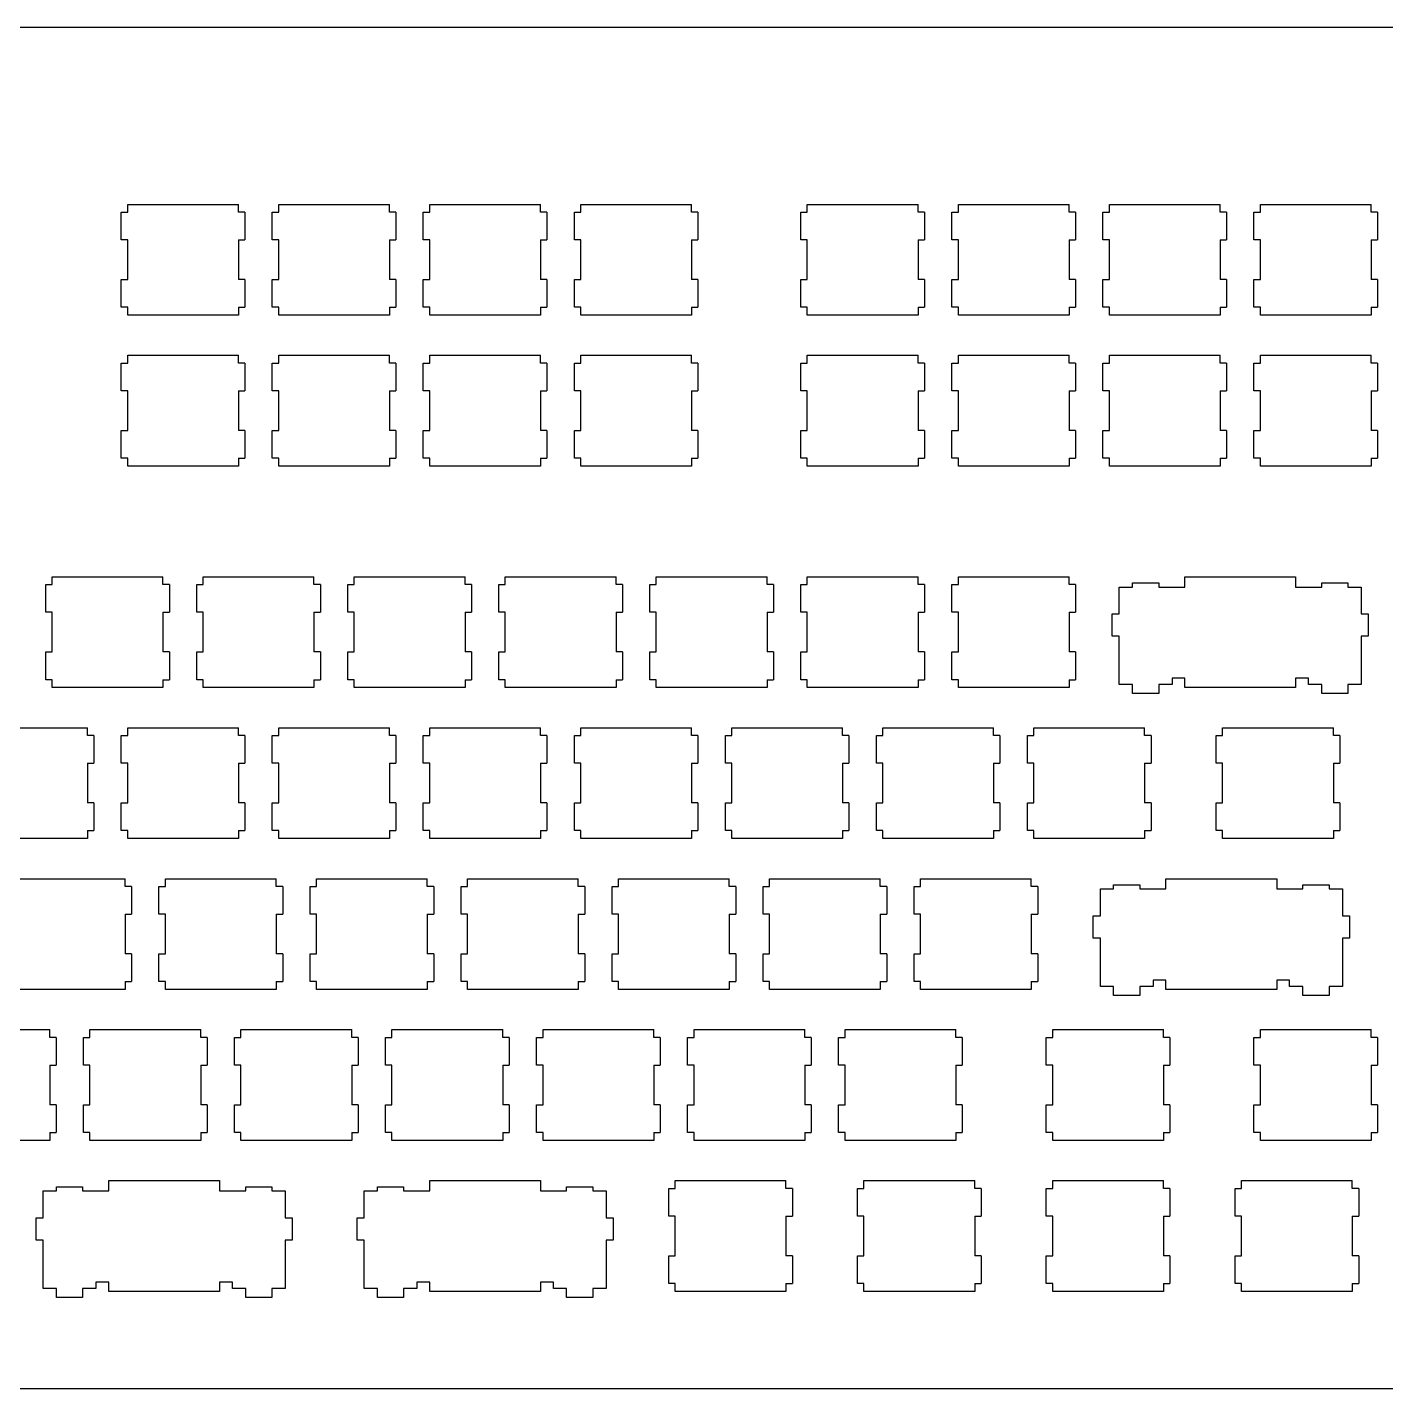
# Model space of a CAD drawing. Header units: millimetres. Extents: x 7 to 436, y -2 to 170.
# Drawn here: x 120.6 to 292, y -2.1 to 169.7 of the extents above; entities that cross this region are included whole.
import ezdxf

# ---------------------------------------------------------------- set-up
doc = ezdxf.new("R2010")
doc.units = ezdxf.units.MM
doc.layers.get('0').update_dxf_attribs({"true_color": 0xffffff})
doc.layers.add('BLACK', color=1, linetype='Continuous', true_color=0xff0000)

msp = doc.modelspace()

# ---------------------------------------------------------------- linework, layer by layer
for p, q in [((8.72, 169.7), (434.18, 169.7)), ((434.18, -2.1), (8.72, -2.1))]:
    msp.add_line(p, q)
at = {"color": 7, "true_color": 0xffffff}
for p, q in [((132.5, 142.87), (132.5, 146.37)), ((132.5, 146.37), (133.31, 146.37)), ((133.31, 146.37), (133.31, 147.35)), ((133.31, 147.35), (147.28, 147.35)), ((147.28, 146.37), (147.28, 147.35)), ((148.09, 146.37), (147.28, 146.37)), ((148.09, 146.37), (148.09, 142.87)), ((151.55, 142.87), (151.55, 146.37)), ((151.55, 146.37), (152.36, 146.37)), ((152.36, 147.35), (166.33, 147.35)), ((152.36, 146.37), (152.36, 147.35)), ((166.33, 146.37), (166.33, 147.35)), ((167.14, 146.37), (166.33, 146.37)), ((167.14, 146.37), (167.14, 142.87)), ((170.6, 142.87), (170.6, 146.37)), ((170.6, 146.37), (171.41, 146.37)), ((171.41, 147.35), (185.38, 147.35)), ((171.41, 146.37), (171.41, 147.35)), ((185.38, 146.37), (185.38, 147.35)), ((186.19, 146.37), (185.38, 146.37)), ((186.19, 146.37), (186.19, 142.87)), ((189.65, 142.87), (189.65, 146.37)), ((189.65, 146.37), (190.46, 146.37)), ((190.46, 147.35), (204.43, 147.35)), ((190.46, 146.37), (190.46, 147.35)), ((204.43, 146.37), (204.43, 147.35)), ((205.24, 146.37), (204.43, 146.37)), ((205.24, 146.37), (205.24, 142.87)), ((218.22, 142.87), (218.22, 146.37)), ((218.22, 146.37), (219.04, 146.37)), ((219.04, 146.37), (219.04, 147.35)), ((219.04, 147.35), (233.01, 147.35)), ((233.01, 146.37), (233.01, 147.35)), ((233.82, 146.37), (233.01, 146.37)), ((233.82, 146.37), (233.82, 142.87)), ((237.27, 142.87), (237.27, 146.37)), ((237.27, 146.37), (238.09, 146.37)), ((238.09, 147.35), (252.06, 147.35)), ((238.09, 146.37), (238.09, 147.35)), ((252.06, 146.37), (252.06, 147.35)), ((252.87, 146.37), (252.06, 146.37)), ((252.87, 146.37), (252.87, 142.87)), ((256.32, 142.87), (256.32, 146.37)), ((256.32, 146.37), (257.14, 146.37)), ((257.14, 147.35), (271.11, 147.35)), ((257.14, 146.37), (257.14, 147.35)), ((271.11, 146.37), (271.11, 147.35)), ((271.92, 146.37), (271.11, 146.37)), ((271.92, 146.37), (271.92, 142.87)), ((275.37, 142.87), (275.37, 146.37)), ((275.37, 146.37), (276.19, 146.37)), ((276.19, 147.35), (290.16, 147.35)), ((276.19, 146.37), (276.19, 147.35)), ((290.16, 146.37), (290.16, 147.35)), ((290.97, 146.37), (290.16, 146.37)), ((290.97, 146.37), (290.97, 142.87)), ((133.31, 142.87), (132.5, 142.87)), ((133.31, 137.86), (133.31, 142.87)), ((147.28, 142.87), (148.09, 142.87)), ((147.28, 142.87), (147.28, 137.86)), ((152.36, 142.87), (151.55, 142.87)), ((152.36, 137.86), (152.36, 142.87)), ((166.33, 142.87), (166.33, 137.86)), ((166.33, 142.87), (167.14, 142.87)), ((171.41, 142.87), (170.6, 142.87)), ((171.41, 137.86), (171.41, 142.87)), ((185.38, 142.87), (185.38, 137.86)), ((185.38, 142.87), (186.19, 142.87)), ((190.46, 142.87), (189.65, 142.87)), ((190.46, 137.86), (190.46, 142.87)), ((204.43, 142.87), (204.43, 137.86)), ((204.43, 142.87), (205.24, 142.87)), ((219.04, 142.87), (218.22, 142.87)), ((219.04, 137.86), (219.04, 142.87)), ((233.01, 142.87), (233.82, 142.87)), ((233.01, 142.87), (233.01, 137.86)), ((238.09, 142.87), (237.27, 142.87)), ((238.09, 137.86), (238.09, 142.87)), ((252.06, 142.87), (252.06, 137.86)), ((252.06, 142.87), (252.87, 142.87)), ((257.14, 142.87), (256.32, 142.87)), ((257.14, 137.86), (257.14, 142.87)), ((271.11, 142.87), (271.11, 137.86)), ((271.11, 142.87), (271.92, 142.87)), ((276.19, 142.87), (275.37, 142.87)), ((276.19, 137.86), (276.19, 142.87)), ((290.16, 142.87), (290.16, 137.86)), ((290.16, 142.87), (290.97, 142.87)), ((132.5, 134.36), (132.5, 137.86)), ((132.5, 137.86), (133.31, 137.86)), ((148.09, 137.86), (147.28, 137.86)), ((148.09, 137.86), (148.09, 134.36)), ((151.55, 134.36), (151.55, 137.86)), ((151.55, 137.86), (152.36, 137.86)), ((167.14, 137.86), (166.33, 137.86)), ((167.14, 137.86), (167.14, 134.36)), ((170.6, 134.36), (170.6, 137.86)), ((170.6, 137.86), (171.41, 137.86)), ((186.19, 137.86), (185.38, 137.86)), ((186.19, 137.86), (186.19, 134.36)), ((189.65, 134.36), (189.65, 137.86)), ((189.65, 137.86), (190.46, 137.86)), ((205.24, 137.86), (204.43, 137.86)), ((205.24, 137.86), (205.24, 134.36)), ((218.22, 134.36), (218.22, 137.86)), ((218.22, 137.86), (219.04, 137.86)), ((233.82, 137.86), (233.01, 137.86)), ((233.82, 137.86), (233.82, 134.36)), ((237.27, 134.36), (237.27, 137.86)), ((237.27, 137.86), (238.09, 137.86)), ((252.87, 137.86), (252.06, 137.86)), ((252.87, 137.86), (252.87, 134.36)), ((256.32, 134.36), (256.32, 137.86)), ((256.32, 137.86), (257.14, 137.86)), ((271.92, 137.86), (271.11, 137.86)), ((271.92, 137.86), (271.92, 134.36)), ((275.37, 134.36), (275.37, 137.86)), ((275.37, 137.86), (276.19, 137.86)), ((290.97, 137.86), (290.16, 137.86)), ((290.97, 137.86), (290.97, 134.36)), ((133.31, 134.36), (132.5, 134.36)), ((133.31, 133.38), (133.31, 134.36)), ((147.28, 134.36), (148.09, 134.36)), ((147.28, 134.36), (147.28, 133.38)), ((152.36, 134.36), (151.55, 134.36)), ((152.36, 133.38), (152.36, 134.36)), ((166.33, 134.36), (167.14, 134.36)), ((166.33, 134.36), (166.33, 133.38)), ((171.41, 134.36), (170.6, 134.36)), ((171.41, 133.38), (171.41, 134.36)), ((185.38, 134.36), (186.19, 134.36)), ((185.38, 134.36), (185.38, 133.38)), ((190.46, 134.36), (189.65, 134.36)), ((190.46, 133.38), (190.46, 134.36)), ((204.43, 134.36), (205.24, 134.36)), ((204.43, 134.36), (204.43, 133.38)), ((219.04, 134.36), (218.22, 134.36)), ((219.04, 133.38), (219.04, 134.36)), ((233.01, 134.36), (233.82, 134.36)), ((233.01, 134.36), (233.01, 133.38)), ((238.09, 134.36), (237.27, 134.36)), ((238.09, 133.38), (238.09, 134.36)), ((252.06, 134.36), (252.87, 134.36)), ((252.06, 134.36), (252.06, 133.38)), ((257.14, 134.36), (256.32, 134.36)), ((257.14, 133.38), (257.14, 134.36)), ((271.11, 134.36), (271.92, 134.36)), ((271.11, 134.36), (271.11, 133.38)), ((276.19, 134.36), (275.37, 134.36)), ((276.19, 133.38), (276.19, 134.36)), ((290.16, 134.36), (290.97, 134.36)), ((290.16, 134.36), (290.16, 133.38)), ((147.28, 133.38), (133.31, 133.38)), ((166.33, 133.38), (152.36, 133.38)), ((185.38, 133.38), (171.41, 133.38)), ((204.43, 133.38), (190.46, 133.38)), ((233.01, 133.38), (219.04, 133.38)), ((252.06, 133.38), (238.09, 133.38)), ((271.11, 133.38), (257.14, 133.38)), ((290.16, 133.38), (276.19, 133.38)), ((132.5, 127.32), (133.31, 127.32)), ((132.5, 123.82), (132.5, 127.32)), ((133.31, 127.32), (133.31, 128.3)), ((133.31, 128.3), (147.28, 128.3)), ((147.28, 127.32), (147.28, 128.3)), ((148.09, 127.32), (147.28, 127.32)), ((148.09, 127.32), (148.09, 123.82)), ((151.55, 127.32), (152.36, 127.32)), ((151.55, 123.82), (151.55, 127.32)), ((152.36, 127.32), (152.36, 128.3)), ((152.36, 128.3), (166.33, 128.3)), ((166.33, 127.32), (166.33, 128.3)), ((167.14, 127.32), (166.33, 127.32)), ((167.14, 127.32), (167.14, 123.82)), ((170.6, 127.32), (171.41, 127.32)), ((170.6, 123.82), (170.6, 127.32)), ((171.41, 127.32), (171.41, 128.3)), ((171.41, 128.3), (185.38, 128.3)), ((185.38, 127.32), (185.38, 128.3)), ((186.19, 127.32), (185.38, 127.32)), ((186.19, 127.32), (186.19, 123.82)), ((189.65, 127.32), (190.46, 127.32)), ((189.65, 123.82), (189.65, 127.32)), ((190.46, 127.32), (190.46, 128.3)), ((190.46, 128.3), (204.43, 128.3)), ((204.43, 127.32), (204.43, 128.3)), ((205.24, 127.32), (204.43, 127.32)), ((205.24, 127.32), (205.24, 123.82)), ((218.22, 127.32), (219.04, 127.32)), ((218.22, 123.82), (218.22, 127.32)), ((219.04, 127.32), (219.04, 128.3)), ((219.04, 128.3), (233.01, 128.3)), ((233.01, 127.32), (233.01, 128.3)), ((233.82, 127.32), (233.01, 127.32)), ((233.82, 127.32), (233.82, 123.82)), ((237.27, 127.32), (238.09, 127.32)), ((237.27, 123.82), (237.27, 127.32)), ((238.09, 127.32), (238.09, 128.3)), ((238.09, 128.3), (252.06, 128.3)), ((252.06, 127.32), (252.06, 128.3)), ((252.87, 127.32), (252.06, 127.32)), ((252.87, 127.32), (252.87, 123.82)), ((256.32, 127.32), (257.14, 127.32)), ((256.32, 123.82), (256.32, 127.32)), ((257.14, 127.32), (257.14, 128.3)), ((257.14, 128.3), (271.11, 128.3)), ((271.11, 127.32), (271.11, 128.3)), ((271.92, 127.32), (271.11, 127.32)), ((271.92, 127.32), (271.92, 123.82)), ((275.37, 127.32), (276.19, 127.32)), ((275.37, 123.82), (275.37, 127.32)), ((276.19, 127.32), (276.19, 128.3)), ((276.19, 128.3), (290.16, 128.3)), ((290.16, 127.32), (290.16, 128.3)), ((290.97, 127.32), (290.16, 127.32)), ((290.97, 127.32), (290.97, 123.82)), ((133.31, 123.82), (132.5, 123.82)), ((133.31, 118.81), (133.31, 123.82)), ((147.28, 123.82), (148.09, 123.82)), ((147.28, 123.82), (147.28, 118.81)), ((152.36, 123.82), (151.55, 123.82)), ((152.36, 118.81), (152.36, 123.82)), ((166.33, 123.82), (167.14, 123.82)), ((166.33, 123.82), (166.33, 118.81)), ((171.41, 123.82), (170.6, 123.82)), ((171.41, 118.81), (171.41, 123.82)), ((185.38, 123.82), (186.19, 123.82)), ((185.38, 123.82), (185.38, 118.81)), ((190.46, 123.82), (189.65, 123.82)), ((190.46, 118.81), (190.46, 123.82)), ((204.43, 123.82), (205.24, 123.82)), ((204.43, 123.82), (204.43, 118.81)), ((219.04, 123.82), (218.22, 123.82)), ((219.04, 118.81), (219.04, 123.82)), ((233.01, 123.82), (233.82, 123.82)), ((233.01, 123.82), (233.01, 118.81)), ((238.09, 123.82), (237.27, 123.82)), ((238.09, 118.81), (238.09, 123.82)), ((252.06, 123.82), (252.87, 123.82)), ((252.06, 123.82), (252.06, 118.81)), ((257.14, 123.82), (256.32, 123.82)), ((257.14, 118.81), (257.14, 123.82)), ((271.11, 123.82), (271.92, 123.82)), ((271.11, 123.82), (271.11, 118.81)), ((276.19, 123.82), (275.37, 123.82)), ((276.19, 118.81), (276.19, 123.82)), ((290.16, 123.82), (290.97, 123.82)), ((290.16, 123.82), (290.16, 118.81)), ((132.5, 118.81), (133.31, 118.81)), ((132.5, 115.31), (132.5, 118.81)), ((148.09, 118.81), (147.28, 118.81)), ((148.09, 118.81), (148.09, 115.31)), ((151.55, 118.81), (152.36, 118.81)), ((151.55, 115.31), (151.55, 118.81)), ((167.14, 118.81), (166.33, 118.81)), ((167.14, 118.81), (167.14, 115.31)), ((170.6, 118.81), (171.41, 118.81)), ((170.6, 115.31), (170.6, 118.81)), ((186.19, 118.81), (185.38, 118.81)), ((186.19, 118.81), (186.19, 115.31)), ((189.65, 118.81), (190.46, 118.81)), ((189.65, 115.31), (189.65, 118.81)), ((205.24, 118.81), (204.43, 118.81)), ((205.24, 118.81), (205.24, 115.31)), ((218.22, 118.81), (219.04, 118.81)), ((218.22, 115.31), (218.22, 118.81)), ((233.82, 118.81), (233.01, 118.81)), ((233.82, 118.81), (233.82, 115.31)), ((237.27, 118.81), (238.09, 118.81)), ((237.27, 115.31), (237.27, 118.81)), ((252.87, 118.81), (252.06, 118.81)), ((252.87, 118.81), (252.87, 115.31)), ((256.32, 118.81), (257.14, 118.81)), ((256.32, 115.31), (256.32, 118.81)), ((271.92, 118.81), (271.11, 118.81)), ((271.92, 118.81), (271.92, 115.31)), ((275.37, 118.81), (276.19, 118.81)), ((275.37, 115.31), (275.37, 118.81)), ((290.97, 118.81), (290.16, 118.81)), ((290.97, 118.81), (290.97, 115.31)), ((133.31, 115.31), (132.5, 115.31)), ((133.31, 114.33), (133.31, 115.31)), ((147.28, 115.31), (147.28, 114.33)), ((147.28, 115.31), (148.09, 115.31)), ((152.36, 115.31), (151.55, 115.31)), ((152.36, 114.33), (152.36, 115.31)), ((166.33, 115.31), (166.33, 114.33)), ((166.33, 115.31), (167.14, 115.31)), ((171.41, 115.31), (170.6, 115.31)), ((171.41, 114.33), (171.41, 115.31)), ((185.38, 115.31), (185.38, 114.33)), ((185.38, 115.31), (186.19, 115.31)), ((190.46, 115.31), (189.65, 115.31)), ((190.46, 114.33), (190.46, 115.31)), ((204.43, 115.31), (204.43, 114.33)), ((204.43, 115.31), (205.24, 115.31)), ((219.04, 115.31), (218.22, 115.31)), ((219.04, 114.33), (219.04, 115.31)), ((233.01, 115.31), (233.01, 114.33)), ((233.01, 115.31), (233.82, 115.31)), ((238.09, 115.31), (237.27, 115.31)), ((238.09, 114.33), (238.09, 115.31)), ((252.06, 115.31), (252.06, 114.33)), ((252.06, 115.31), (252.87, 115.31)), ((257.14, 115.31), (256.32, 115.31)), ((257.14, 114.33), (257.14, 115.31)), ((271.11, 115.31), (271.11, 114.33)), ((271.11, 115.31), (271.92, 115.31)), ((276.19, 115.31), (275.37, 115.31)), ((276.19, 114.33), (276.19, 115.31)), ((290.16, 115.31), (290.16, 114.33)), ((290.16, 115.31), (290.97, 115.31)), ((147.28, 114.33), (133.31, 114.33)), ((166.33, 114.33), (152.36, 114.33)), ((185.38, 114.33), (171.41, 114.33)), ((204.43, 114.33), (190.46, 114.33)), ((233.01, 114.33), (219.04, 114.33)), ((252.06, 114.33), (238.09, 114.33)), ((271.11, 114.33), (257.14, 114.33)), ((290.16, 114.33), (276.19, 114.33)), ((123.79, 99.38), (123.79, 100.36)), ((123.79, 100.36), (137.76, 100.36)), ((137.76, 99.38), (137.76, 100.36)), ((142.84, 99.38), (142.84, 100.36)), ((142.84, 100.36), (156.81, 100.36)), ((156.81, 99.38), (156.81, 100.36)), ((161.89, 99.38), (161.89, 100.36)), ((161.89, 100.36), (175.86, 100.36)), ((175.86, 99.38), (175.86, 100.36)), ((180.94, 99.38), (180.94, 100.36)), ((180.94, 100.36), (194.91, 100.36)), ((194.91, 99.38), (194.91, 100.36)), ((199.99, 99.38), (199.99, 100.36)), ((199.99, 100.36), (213.96, 100.36)), ((213.96, 99.38), (213.96, 100.36)), ((219.04, 99.38), (219.04, 100.36)), ((219.04, 100.36), (233.01, 100.36)), ((233.01, 99.38), (233.01, 100.36)), ((238.09, 99.38), (238.09, 100.36)), ((238.09, 100.36), (252.06, 100.36)), ((252.06, 99.38), (252.06, 100.36)), ((122.97, 99.38), (123.79, 99.38)), ((122.97, 95.88), (122.97, 99.38)), ((138.57, 99.38), (137.76, 99.38)), ((138.57, 99.38), (138.57, 95.88)), ((142.02, 99.38), (142.84, 99.38)), ((142.02, 95.88), (142.02, 99.38)), ((157.62, 99.38), (156.81, 99.38)), ((157.62, 99.38), (157.62, 95.88)), ((161.07, 99.38), (161.89, 99.38)), ((161.07, 95.88), (161.07, 99.38)), ((176.67, 99.38), (175.86, 99.38)), ((176.67, 99.38), (176.67, 95.88)), ((180.12, 99.38), (180.94, 99.38)), ((180.12, 95.88), (180.12, 99.38)), ((195.72, 99.38), (194.91, 99.38)), ((195.72, 99.38), (195.72, 95.88)), ((199.17, 99.38), (199.99, 99.38)), ((199.17, 95.88), (199.17, 99.38)), ((214.77, 99.38), (213.96, 99.38)), ((214.77, 99.38), (214.77, 95.88)), ((218.22, 99.38), (219.04, 99.38)), ((218.22, 95.88), (218.22, 99.38)), ((233.82, 99.38), (233.01, 99.38)), ((233.82, 99.38), (233.82, 95.88)), ((237.27, 99.38), (238.09, 99.38)), ((237.27, 95.88), (237.27, 99.38)), ((252.87, 99.38), (252.06, 99.38)), ((252.87, 99.38), (252.87, 95.88)), ((123.79, 95.88), (122.97, 95.88)), ((123.79, 90.87), (123.79, 95.88)), ((137.76, 95.88), (138.57, 95.88)), ((137.76, 95.88), (137.76, 90.87)), ((142.84, 95.88), (142.02, 95.88)), ((142.84, 90.87), (142.84, 95.88)), ((156.81, 95.88), (157.62, 95.88)), ((156.81, 95.88), (156.81, 90.87)), ((161.89, 95.88), (161.07, 95.88)), ((161.89, 90.87), (161.89, 95.88)), ((175.86, 95.88), (176.67, 95.88)), ((175.86, 95.88), (175.86, 90.87)), ((180.94, 95.88), (180.12, 95.88)), ((180.94, 90.87), (180.94, 95.88)), ((194.91, 95.88), (195.72, 95.88)), ((194.91, 95.88), (194.91, 90.87)), ((199.99, 95.88), (199.17, 95.88)), ((199.99, 90.87), (199.99, 95.88)), ((213.96, 95.88), (214.77, 95.88)), ((213.96, 95.88), (213.96, 90.87)), ((219.04, 95.88), (218.22, 95.88)), ((219.04, 90.87), (219.04, 95.88)), ((233.01, 95.88), (233.82, 95.88)), ((233.01, 95.88), (233.01, 90.87)), ((238.09, 95.88), (237.27, 95.88)), ((238.09, 90.87), (238.09, 95.88)), ((252.06, 95.88), (252.87, 95.88)), ((252.06, 95.88), (252.06, 90.87)), ((122.97, 90.87), (123.79, 90.87)), ((122.97, 87.37), (122.97, 90.87)), ((138.57, 90.87), (137.76, 90.87)), ((138.57, 90.87), (138.57, 87.37)), ((142.02, 90.87), (142.84, 90.87)), ((142.02, 87.37), (142.02, 90.87)), ((157.62, 90.87), (156.81, 90.87)), ((157.62, 90.87), (157.62, 87.37)), ((161.07, 90.87), (161.89, 90.87)), ((161.07, 87.37), (161.07, 90.87)), ((176.67, 90.87), (175.86, 90.87)), ((176.67, 90.87), (176.67, 87.37)), ((180.12, 90.87), (180.94, 90.87)), ((180.12, 87.37), (180.12, 90.87)), ((195.72, 90.87), (194.91, 90.87)), ((195.72, 90.87), (195.72, 87.37)), ((199.17, 90.87), (199.99, 90.87)), ((199.17, 87.37), (199.17, 90.87)), ((214.77, 90.87), (213.96, 90.87)), ((214.77, 90.87), (214.77, 87.37)), ((218.22, 90.87), (219.04, 90.87)), ((218.22, 87.37), (218.22, 90.87)), ((233.82, 90.87), (233.01, 90.87)), ((233.82, 90.87), (233.82, 87.37)), ((237.27, 90.87), (238.09, 90.87)), ((237.27, 87.37), (237.27, 90.87)), ((252.87, 90.87), (252.06, 90.87)), ((252.87, 90.87), (252.87, 87.37)), ((123.79, 87.37), (122.97, 87.37)), ((123.79, 86.39), (123.79, 87.37)), ((137.76, 86.39), (123.79, 86.39)), ((137.76, 87.37), (137.76, 86.39)), ((137.76, 87.37), (138.57, 87.37)), ((142.84, 87.37), (142.02, 87.37)), ((142.84, 86.39), (142.84, 87.37)), ((156.81, 86.39), (142.84, 86.39)), ((156.81, 87.37), (156.81, 86.39)), ((156.81, 87.37), (157.62, 87.37)), ((161.89, 87.37), (161.07, 87.37)), ((161.89, 86.39), (161.89, 87.37)), ((175.86, 86.39), (161.89, 86.39)), ((175.86, 87.37), (175.86, 86.39)), ((175.86, 87.37), (176.67, 87.37)), ((180.94, 87.37), (180.12, 87.37)), ((180.94, 86.39), (180.94, 87.37)), ((194.91, 86.39), (180.94, 86.39)), ((194.91, 87.37), (194.91, 86.39)), ((194.91, 87.37), (195.72, 87.37)), ((199.99, 87.37), (199.17, 87.37)), ((199.99, 86.39), (199.99, 87.37)), ((213.96, 86.39), (199.99, 86.39)), ((213.96, 87.37), (213.96, 86.39)), ((213.96, 87.37), (214.77, 87.37)), ((219.04, 87.37), (218.22, 87.37)), ((219.04, 86.39), (219.04, 87.37)), ((233.01, 86.39), (219.04, 86.39)), ((233.01, 87.37), (233.01, 86.39)), ((233.01, 87.37), (233.82, 87.37)), ((238.09, 87.37), (237.27, 87.37)), ((238.09, 86.39), (238.09, 87.37)), ((252.06, 86.39), (238.09, 86.39)), ((252.06, 87.37), (252.06, 86.39)), ((252.06, 87.37), (252.87, 87.37)), ((114.26, 81.31), (128.23, 81.31)), ((128.23, 80.33), (128.23, 81.31)), ((133.31, 80.33), (133.31, 81.31)), ((133.31, 81.31), (147.28, 81.31)), ((147.28, 80.33), (147.28, 81.31)), ((152.36, 80.33), (152.36, 81.31)), ((152.36, 81.31), (166.33, 81.31)), ((166.33, 80.33), (166.33, 81.31)), ((171.41, 80.33), (171.41, 81.31)), ((171.41, 81.31), (185.38, 81.31)), ((185.38, 80.33), (185.38, 81.31)), ((190.46, 80.33), (190.46, 81.31)), ((190.46, 81.31), (204.43, 81.31)), ((204.43, 80.33), (204.43, 81.31)), ((209.51, 80.33), (209.51, 81.31)), ((209.51, 81.31), (223.48, 81.31)), ((223.48, 80.33), (223.48, 81.31)), ((228.56, 80.33), (228.56, 81.31)), ((228.56, 81.31), (242.53, 81.31)), ((242.53, 80.33), (242.53, 81.31)), ((247.61, 80.33), (247.61, 81.31)), ((247.61, 81.31), (261.58, 81.31)), ((261.58, 80.33), (261.58, 81.31)), ((271.42, 80.33), (271.42, 81.31)), ((271.42, 81.31), (285.39, 81.31)), ((285.39, 80.33), (285.39, 81.31)), ((129.04, 80.33), (128.23, 80.33)), ((129.04, 80.33), (129.04, 76.83)), ((132.5, 80.33), (133.31, 80.33)), ((132.5, 76.83), (132.5, 80.33)), ((148.09, 80.33), (147.28, 80.33)), ((148.09, 80.33), (148.09, 76.83)), ((151.55, 80.33), (152.36, 80.33)), ((151.55, 76.83), (151.55, 80.33)), ((167.14, 80.33), (166.33, 80.33)), ((167.14, 80.33), (167.14, 76.83)), ((170.6, 80.33), (171.41, 80.33)), ((170.6, 76.83), (170.6, 80.33)), ((186.19, 80.33), (185.38, 80.33)), ((186.19, 80.33), (186.19, 76.83)), ((189.65, 80.33), (190.46, 80.33)), ((189.65, 76.83), (189.65, 80.33)), ((205.24, 80.33), (204.43, 80.33)), ((205.24, 80.33), (205.24, 76.83)), ((208.7, 80.33), (209.51, 80.33)), ((208.7, 76.83), (208.7, 80.33)), ((224.29, 80.33), (223.48, 80.33)), ((224.29, 80.33), (224.29, 76.83)), ((227.75, 80.33), (228.56, 80.33)), ((227.75, 76.83), (227.75, 80.33)), ((243.34, 80.33), (242.53, 80.33)), ((243.34, 80.33), (243.34, 76.83)), ((246.8, 80.33), (247.61, 80.33)), ((246.8, 76.83), (246.8, 80.33)), ((262.39, 80.33), (261.58, 80.33)), ((262.39, 80.33), (262.39, 76.83)), ((270.61, 80.33), (271.42, 80.33)), ((270.61, 76.83), (270.61, 80.33)), ((286.21, 80.33), (285.39, 80.33)), ((286.21, 80.33), (286.21, 76.83)), ((128.23, 76.83), (129.04, 76.83)), ((128.23, 76.83), (128.23, 71.82)), ((133.31, 76.83), (132.5, 76.83)), ((133.31, 71.82), (133.31, 76.83)), ((147.28, 76.83), (148.09, 76.83)), ((147.28, 76.83), (147.28, 71.82)), ((152.36, 76.83), (151.55, 76.83)), ((152.36, 71.82), (152.36, 76.83)), ((166.33, 76.83), (167.14, 76.83)), ((166.33, 76.83), (166.33, 71.82)), ((171.41, 76.83), (170.6, 76.83)), ((171.41, 71.82), (171.41, 76.83)), ((185.38, 76.83), (186.19, 76.83)), ((185.38, 76.83), (185.38, 71.82)), ((190.46, 76.83), (189.65, 76.83)), ((190.46, 71.82), (190.46, 76.83)), ((204.43, 76.83), (205.24, 76.83)), ((204.43, 76.83), (204.43, 71.82)), ((209.51, 76.83), (208.7, 76.83)), ((209.51, 71.82), (209.51, 76.83)), ((223.48, 76.83), (224.29, 76.83)), ((223.48, 76.83), (223.48, 71.82)), ((228.56, 76.83), (227.75, 76.83)), ((228.56, 71.82), (228.56, 76.83)), ((242.53, 76.83), (243.34, 76.83)), ((242.53, 76.83), (242.53, 71.82)), ((247.61, 76.83), (246.8, 76.83)), ((247.61, 71.82), (247.61, 76.83)), ((261.58, 76.83), (262.39, 76.83)), ((261.58, 76.83), (261.58, 71.82)), ((271.42, 76.83), (270.61, 76.83)), ((271.42, 71.82), (271.42, 76.83)), ((285.39, 76.83), (286.21, 76.83)), ((285.39, 76.83), (285.39, 71.82)), ((129.04, 71.82), (128.23, 71.82)), ((129.04, 71.82), (129.04, 68.32)), ((132.5, 71.82), (133.31, 71.82)), ((132.5, 68.32), (132.5, 71.82)), ((148.09, 71.82), (147.28, 71.82)), ((148.09, 71.82), (148.09, 68.32)), ((151.55, 71.82), (152.36, 71.82)), ((151.55, 68.32), (151.55, 71.82)), ((167.14, 71.82), (166.33, 71.82)), ((167.14, 71.82), (167.14, 68.32)), ((170.6, 71.82), (171.41, 71.82)), ((170.6, 68.32), (170.6, 71.82)), ((186.19, 71.82), (185.38, 71.82)), ((186.19, 71.82), (186.19, 68.32)), ((189.65, 71.82), (190.46, 71.82)), ((189.65, 68.32), (189.65, 71.82)), ((205.24, 71.82), (204.43, 71.82)), ((205.24, 71.82), (205.24, 68.32)), ((208.7, 71.82), (209.51, 71.82)), ((208.7, 68.32), (208.7, 71.82)), ((224.29, 71.82), (223.48, 71.82)), ((224.29, 71.82), (224.29, 68.32)), ((227.75, 71.82), (228.56, 71.82)), ((227.75, 68.32), (227.75, 71.82)), ((243.34, 71.82), (242.53, 71.82)), ((243.34, 71.82), (243.34, 68.32)), ((246.8, 71.82), (247.61, 71.82)), ((246.8, 68.32), (246.8, 71.82)), ((262.39, 71.82), (261.58, 71.82)), ((262.39, 71.82), (262.39, 68.32)), ((270.61, 71.82), (271.42, 71.82)), ((270.61, 68.32), (270.61, 71.82)), ((286.21, 71.82), (285.39, 71.82)), ((286.21, 71.82), (286.21, 68.32)), ((128.23, 67.34), (114.26, 67.34)), ((128.23, 68.32), (128.23, 67.34)), ((128.23, 68.32), (129.04, 68.32)), ((133.31, 68.32), (132.5, 68.32)), ((133.31, 67.34), (133.31, 68.32)), ((147.28, 67.34), (133.31, 67.34)), ((147.28, 68.32), (147.28, 67.34)), ((147.28, 68.32), (148.09, 68.32)), ((152.36, 68.32), (151.55, 68.32)), ((152.36, 67.34), (152.36, 68.32)), ((166.33, 67.34), (152.36, 67.34)), ((166.33, 68.32), (166.33, 67.34)), ((166.33, 68.32), (167.14, 68.32)), ((171.41, 68.32), (170.6, 68.32)), ((171.41, 67.34), (171.41, 68.32)), ((185.38, 67.34), (171.41, 67.34)), ((185.38, 68.32), (185.38, 67.34)), ((185.38, 68.32), (186.19, 68.32)), ((190.46, 68.32), (189.65, 68.32)), ((190.46, 67.34), (190.46, 68.32)), ((204.43, 67.34), (190.46, 67.34)), ((204.43, 68.32), (204.43, 67.34)), ((204.43, 68.32), (205.24, 68.32)), ((209.51, 68.32), (208.7, 68.32)), ((209.51, 67.34), (209.51, 68.32)), ((223.48, 67.34), (209.51, 67.34)), ((223.48, 68.32), (223.48, 67.34)), ((223.48, 68.32), (224.29, 68.32)), ((228.56, 68.32), (227.75, 68.32)), ((228.56, 67.34), (228.56, 68.32)), ((242.53, 67.34), (228.56, 67.34)), ((242.53, 68.32), (242.53, 67.34)), ((242.53, 68.32), (243.34, 68.32)), ((247.61, 68.32), (246.8, 68.32)), ((247.61, 67.34), (247.61, 68.32)), ((261.58, 67.34), (247.61, 67.34)), ((261.58, 68.32), (261.58, 67.34)), ((261.58, 68.32), (262.39, 68.32)), ((271.42, 68.32), (270.61, 68.32)), ((271.42, 67.34), (271.42, 68.32)), ((285.39, 67.34), (271.42, 67.34)), ((285.39, 68.32), (285.39, 67.34)), ((285.39, 68.32), (286.21, 68.32)), ((119.02, 62.26), (132.99, 62.26)), ((132.99, 61.28), (132.99, 62.26)), ((138.07, 61.28), (138.07, 62.26)), ((138.07, 62.26), (152.04, 62.26)), ((152.04, 61.28), (152.04, 62.26)), ((157.12, 61.28), (157.12, 62.26)), ((157.12, 62.26), (171.09, 62.26)), ((171.09, 61.28), (171.09, 62.26)), ((176.17, 61.28), (176.17, 62.26)), ((176.17, 62.26), (190.14, 62.26)), ((190.14, 61.28), (190.14, 62.26)), ((195.22, 61.28), (195.22, 62.26)), ((195.22, 62.26), (209.19, 62.26)), ((209.19, 61.28), (209.19, 62.26)), ((214.27, 61.28), (214.27, 62.26)), ((214.27, 62.26), (228.24, 62.26)), ((228.24, 61.28), (228.24, 62.26)), ((233.32, 61.28), (233.32, 62.26)), ((233.32, 62.26), (247.29, 62.26)), ((247.29, 61.28), (247.29, 62.26)), ((133.81, 61.28), (132.99, 61.28)), ((133.81, 61.28), (133.81, 57.78)), ((137.26, 61.28), (138.07, 61.28)), ((137.26, 57.78), (137.26, 61.28)), ((152.86, 61.28), (152.04, 61.28)), ((152.86, 61.28), (152.86, 57.78)), ((156.31, 61.28), (157.12, 61.28)), ((156.31, 57.78), (156.31, 61.28)), ((171.91, 61.28), (171.09, 61.28)), ((171.91, 61.28), (171.91, 57.78)), ((175.36, 61.28), (176.17, 61.28)), ((175.36, 57.78), (175.36, 61.28)), ((190.96, 61.28), (190.14, 61.28)), ((190.96, 61.28), (190.96, 57.78)), ((194.41, 61.28), (195.22, 61.28)), ((194.41, 57.78), (194.41, 61.28)), ((210.01, 61.28), (209.19, 61.28)), ((210.01, 61.28), (210.01, 57.78)), ((213.46, 61.28), (214.27, 61.28)), ((213.46, 57.78), (213.46, 61.28)), ((229.06, 61.28), (228.24, 61.28)), ((229.06, 61.28), (229.06, 57.78)), ((232.51, 61.28), (233.32, 61.28)), ((232.51, 57.78), (232.51, 61.28)), ((248.11, 61.28), (247.29, 61.28)), ((248.11, 61.28), (248.11, 57.78)), ((132.99, 57.78), (133.81, 57.78)), ((132.99, 57.78), (132.99, 52.77)), ((138.07, 57.78), (137.26, 57.78)), ((138.07, 52.77), (138.07, 57.78)), ((152.04, 57.78), (152.86, 57.78)), ((152.04, 57.78), (152.04, 52.77)), ((157.12, 57.78), (156.31, 57.78)), ((157.12, 52.77), (157.12, 57.78)), ((171.09, 57.78), (171.91, 57.78)), ((171.09, 57.78), (171.09, 52.77)), ((176.17, 57.78), (175.36, 57.78)), ((176.17, 52.77), (176.17, 57.78)), ((190.14, 57.78), (190.96, 57.78)), ((190.14, 57.78), (190.14, 52.77)), ((195.22, 57.78), (194.41, 57.78)), ((195.22, 52.77), (195.22, 57.78)), ((209.19, 57.78), (210.01, 57.78)), ((209.19, 57.78), (209.19, 52.77)), ((214.27, 57.78), (213.46, 57.78)), ((214.27, 52.77), (214.27, 57.78)), ((228.24, 57.78), (229.06, 57.78)), ((228.24, 57.78), (228.24, 52.77)), ((233.32, 57.78), (232.51, 57.78)), ((233.32, 52.77), (233.32, 57.78)), ((247.29, 57.78), (248.11, 57.78)), ((247.29, 57.78), (247.29, 52.77)), ((133.81, 52.77), (132.99, 52.77)), ((133.81, 52.77), (133.81, 49.27)), ((137.26, 52.77), (138.07, 52.77)), ((137.26, 49.27), (137.26, 52.77)), ((152.86, 52.77), (152.04, 52.77)), ((152.86, 52.77), (152.86, 49.27)), ((156.31, 52.77), (157.12, 52.77)), ((156.31, 49.27), (156.31, 52.77)), ((171.91, 52.77), (171.09, 52.77)), ((171.91, 52.77), (171.91, 49.27)), ((175.36, 52.77), (176.17, 52.77)), ((175.36, 49.27), (175.36, 52.77)), ((190.96, 52.77), (190.14, 52.77)), ((190.96, 52.77), (190.96, 49.27)), ((194.41, 52.77), (195.22, 52.77)), ((194.41, 49.27), (194.41, 52.77)), ((210.01, 52.77), (209.19, 52.77)), ((210.01, 52.77), (210.01, 49.27)), ((213.46, 52.77), (214.27, 52.77)), ((213.46, 49.27), (213.46, 52.77)), ((229.06, 52.77), (228.24, 52.77)), ((229.06, 52.77), (229.06, 49.27)), ((232.51, 52.77), (233.32, 52.77)), ((232.51, 49.27), (232.51, 52.77)), ((248.11, 52.77), (247.29, 52.77)), ((248.11, 52.77), (248.11, 49.27)), ((132.99, 48.29), (119.02, 48.29)), ((132.99, 49.27), (132.99, 48.29)), ((132.99, 49.27), (133.81, 49.27)), ((138.07, 49.27), (137.26, 49.27)), ((138.07, 48.29), (138.07, 49.27)), ((152.04, 48.29), (138.07, 48.29)), ((152.04, 49.27), (152.04, 48.29)), ((152.04, 49.27), (152.86, 49.27)), ((157.12, 49.27), (156.31, 49.27)), ((157.12, 48.29), (157.12, 49.27)), ((171.09, 48.29), (157.12, 48.29)), ((171.09, 49.27), (171.09, 48.29)), ((171.09, 49.27), (171.91, 49.27)), ((176.17, 49.27), (175.36, 49.27)), ((176.17, 48.29), (176.17, 49.27)), ((190.14, 48.29), (176.17, 48.29)), ((190.14, 49.27), (190.14, 48.29)), ((190.14, 49.27), (190.96, 49.27)), ((195.22, 49.27), (194.41, 49.27)), ((195.22, 48.29), (195.22, 49.27)), ((209.19, 48.29), (195.22, 48.29)), ((209.19, 49.27), (209.19, 48.29)), ((209.19, 49.27), (210.01, 49.27)), ((214.27, 49.27), (213.46, 49.27)), ((214.27, 48.29), (214.27, 49.27)), ((228.24, 48.29), (214.27, 48.29)), ((228.24, 49.27), (228.24, 48.29)), ((228.24, 49.27), (229.06, 49.27)), ((233.32, 49.27), (232.51, 49.27)), ((233.32, 48.29), (233.32, 49.27)), ((247.29, 48.29), (233.32, 48.29)), ((247.29, 49.27), (247.29, 48.29)), ((247.29, 49.27), (248.11, 49.27)), ((109.5, 43.21), (123.47, 43.21)), ((123.47, 42.23), (123.47, 43.21)), ((128.55, 42.23), (128.55, 43.21)), ((128.55, 43.21), (142.52, 43.21)), ((142.52, 42.23), (142.52, 43.21)), ((147.6, 42.23), (147.6, 43.21)), ((147.6, 43.21), (161.57, 43.21)), ((161.57, 42.23), (161.57, 43.21)), ((166.65, 42.23), (166.65, 43.21)), ((166.65, 43.21), (180.62, 43.21)), ((180.62, 42.23), (180.62, 43.21)), ((185.7, 42.23), (185.7, 43.21)), ((185.7, 43.21), (199.67, 43.21)), ((199.67, 42.23), (199.67, 43.21)), ((204.75, 42.23), (204.75, 43.21)), ((204.75, 43.21), (218.72, 43.21)), ((218.72, 42.23), (218.72, 43.21)), ((223.8, 42.23), (223.8, 43.21)), ((223.8, 43.21), (237.77, 43.21)), ((237.77, 42.23), (237.77, 43.21)), ((249.99, 42.23), (249.99, 43.21)), ((249.99, 43.21), (263.96, 43.21)), ((263.96, 42.23), (263.96, 43.21)), ((276.19, 42.23), (276.19, 43.21)), ((276.19, 43.21), (290.16, 43.21)), ((290.16, 42.23), (290.16, 43.21)), ((124.28, 42.23), (123.47, 42.23)), ((124.28, 42.23), (124.28, 38.73)), ((127.74, 42.23), (128.55, 42.23)), ((127.74, 38.73), (127.74, 42.23)), ((143.33, 42.23), (142.52, 42.23)), ((143.33, 42.23), (143.33, 38.73)), ((146.79, 42.23), (147.6, 42.23)), ((146.79, 38.73), (146.79, 42.23)), ((162.38, 42.23), (161.57, 42.23)), ((162.38, 42.23), (162.38, 38.73)), ((165.84, 42.23), (166.65, 42.23)), ((165.84, 38.73), (165.84, 42.23)), ((181.43, 42.23), (180.62, 42.23)), ((181.43, 42.23), (181.43, 38.73)), ((184.89, 42.23), (185.7, 42.23)), ((184.89, 38.73), (184.89, 42.23)), ((200.48, 42.23), (199.67, 42.23)), ((200.48, 42.23), (200.48, 38.73)), ((203.94, 42.23), (204.75, 42.23)), ((203.94, 38.73), (203.94, 42.23)), ((219.53, 42.23), (218.72, 42.23)), ((219.53, 42.23), (219.53, 38.73)), ((222.99, 42.23), (223.8, 42.23)), ((222.99, 38.73), (222.99, 42.23)), ((238.58, 42.23), (237.77, 42.23)), ((238.58, 42.23), (238.58, 38.73)), ((249.18, 42.23), (249.99, 42.23)), ((249.18, 38.73), (249.18, 42.23)), ((264.78, 42.23), (263.96, 42.23)), ((264.78, 42.23), (264.78, 38.73)), ((275.37, 42.23), (276.19, 42.23)), ((275.37, 38.73), (275.37, 42.23)), ((290.97, 42.23), (290.16, 42.23)), ((290.97, 42.23), (290.97, 38.73)), ((123.47, 38.73), (124.28, 38.73)), ((123.47, 38.73), (123.47, 33.72)), ((128.55, 38.73), (127.74, 38.73)), ((128.55, 33.72), (128.55, 38.73)), ((142.52, 38.73), (143.33, 38.73)), ((142.52, 38.73), (142.52, 33.72)), ((147.6, 38.73), (146.79, 38.73)), ((147.6, 33.72), (147.6, 38.73)), ((161.57, 38.73), (162.38, 38.73)), ((161.57, 38.73), (161.57, 33.72)), ((166.65, 38.73), (165.84, 38.73)), ((166.65, 33.72), (166.65, 38.73)), ((180.62, 38.73), (181.43, 38.73)), ((180.62, 38.73), (180.62, 33.72)), ((185.7, 38.73), (184.89, 38.73)), ((185.7, 33.72), (185.7, 38.73)), ((199.67, 38.73), (200.48, 38.73)), ((199.67, 38.73), (199.67, 33.72)), ((204.75, 38.73), (203.94, 38.73)), ((204.75, 33.72), (204.75, 38.73)), ((218.72, 38.73), (219.53, 38.73)), ((218.72, 38.73), (218.72, 33.72)), ((223.8, 38.73), (222.99, 38.73)), ((223.8, 33.72), (223.8, 38.73)), ((237.77, 38.73), (238.58, 38.73)), ((237.77, 38.73), (237.77, 33.72)), ((249.99, 38.73), (249.18, 38.73)), ((249.99, 33.72), (249.99, 38.73)), ((263.96, 38.73), (263.96, 33.72)), ((263.96, 38.73), (264.78, 38.73)), ((276.19, 38.73), (275.37, 38.73)), ((276.19, 33.72), (276.19, 38.73)), ((290.16, 38.73), (290.16, 33.72)), ((290.16, 38.73), (290.97, 38.73)), ((124.28, 33.72), (123.47, 33.72)), ((124.28, 33.72), (124.28, 30.22)), ((127.74, 33.72), (128.55, 33.72)), ((127.74, 30.22), (127.74, 33.72)), ((143.33, 33.72), (142.52, 33.72)), ((143.33, 33.72), (143.33, 30.22)), ((146.79, 33.72), (147.6, 33.72)), ((146.79, 30.22), (146.79, 33.72)), ((162.38, 33.72), (161.57, 33.72)), ((162.38, 33.72), (162.38, 30.22)), ((165.84, 33.72), (166.65, 33.72)), ((165.84, 30.22), (165.84, 33.72)), ((181.43, 33.72), (180.62, 33.72)), ((181.43, 33.72), (181.43, 30.22)), ((184.89, 33.72), (185.7, 33.72)), ((184.89, 30.22), (184.89, 33.72)), ((200.48, 33.72), (199.67, 33.72)), ((200.48, 33.72), (200.48, 30.22)), ((203.94, 33.72), (204.75, 33.72)), ((203.94, 30.22), (203.94, 33.72)), ((219.53, 33.72), (218.72, 33.72)), ((219.53, 33.72), (219.53, 30.22)), ((222.99, 33.72), (223.8, 33.72)), ((222.99, 30.22), (222.99, 33.72)), ((238.58, 33.72), (237.77, 33.72)), ((238.58, 33.72), (238.58, 30.22)), ((249.18, 30.22), (249.18, 33.72)), ((249.18, 33.72), (249.99, 33.72)), ((264.78, 33.72), (263.96, 33.72)), ((264.78, 33.72), (264.78, 30.22)), ((275.37, 30.22), (275.37, 33.72)), ((275.37, 33.72), (276.19, 33.72)), ((290.97, 33.72), (290.16, 33.72)), ((290.97, 33.72), (290.97, 30.22)), ((123.47, 29.24), (109.5, 29.24)), ((123.47, 30.22), (123.47, 29.24)), ((123.47, 30.22), (124.28, 30.22)), ((128.55, 30.22), (127.74, 30.22)), ((128.55, 29.24), (128.55, 30.22)), ((142.52, 29.24), (128.55, 29.24)), ((142.52, 30.22), (142.52, 29.24)), ((142.52, 30.22), (143.33, 30.22)), ((147.6, 30.22), (146.79, 30.22)), ((147.6, 29.24), (147.6, 30.22)), ((161.57, 29.24), (147.6, 29.24)), ((161.57, 30.22), (161.57, 29.24)), ((161.57, 30.22), (162.38, 30.22)), ((166.65, 30.22), (165.84, 30.22)), ((166.65, 29.24), (166.65, 30.22)), ((180.62, 29.24), (166.65, 29.24)), ((180.62, 30.22), (180.62, 29.24)), ((180.62, 30.22), (181.43, 30.22)), ((185.7, 30.22), (184.89, 30.22)), ((185.7, 29.24), (185.7, 30.22)), ((199.67, 29.24), (185.7, 29.24)), ((199.67, 30.22), (199.67, 29.24)), ((199.67, 30.22), (200.48, 30.22)), ((204.75, 30.22), (203.94, 30.22)), ((204.75, 29.24), (204.75, 30.22)), ((218.72, 29.24), (204.75, 29.24)), ((218.72, 30.22), (218.72, 29.24)), ((218.72, 30.22), (219.53, 30.22)), ((223.8, 30.22), (222.99, 30.22)), ((223.8, 29.24), (223.8, 30.22)), ((237.77, 29.24), (223.8, 29.24)), ((237.77, 30.22), (237.77, 29.24)), ((237.77, 30.22), (238.58, 30.22)), ((249.99, 30.22), (249.18, 30.22)), ((249.99, 29.24), (249.99, 30.22)), ((263.96, 29.24), (249.99, 29.24)), ((263.96, 30.22), (264.78, 30.22)), ((263.96, 30.22), (263.96, 29.24)), ((276.19, 30.22), (275.37, 30.22)), ((276.19, 29.24), (276.19, 30.22)), ((290.16, 29.24), (276.19, 29.24)), ((290.16, 30.22), (290.97, 30.22)), ((290.16, 30.22), (290.16, 29.24)), ((202.37, 23.18), (202.37, 24.16)), ((202.37, 24.16), (216.34, 24.16)), ((216.34, 23.18), (216.34, 24.16)), ((226.18, 23.18), (226.18, 24.16)), ((226.18, 24.16), (240.15, 24.16)), ((240.15, 23.18), (240.15, 24.16)), ((249.99, 23.18), (249.99, 24.16)), ((249.99, 24.16), (263.96, 24.16)), ((263.96, 23.18), (263.96, 24.16)), ((273.81, 23.18), (273.81, 24.16)), ((273.81, 24.16), (287.78, 24.16)), ((287.78, 23.18), (287.78, 24.16)), ((201.56, 23.18), (202.37, 23.18)), ((201.56, 19.68), (201.56, 23.18)), ((217.15, 23.18), (216.34, 23.18)), ((217.15, 23.18), (217.15, 19.68)), ((225.37, 23.18), (226.18, 23.18)), ((225.37, 19.68), (225.37, 23.18)), ((240.96, 23.18), (240.15, 23.18)), ((240.96, 23.18), (240.96, 19.68)), ((249.18, 23.18), (249.99, 23.18)), ((249.18, 19.68), (249.18, 23.18)), ((264.78, 23.18), (263.96, 23.18)), ((264.78, 23.18), (264.78, 19.68)), ((272.99, 23.18), (273.81, 23.18)), ((272.99, 19.68), (272.99, 23.18)), ((288.59, 23.18), (287.78, 23.18)), ((288.59, 23.18), (288.59, 19.68)), ((202.37, 19.68), (201.56, 19.68)), ((202.37, 14.67), (202.37, 19.68)), ((216.34, 19.68), (217.15, 19.68)), ((216.34, 19.68), (216.34, 14.67)), ((226.18, 19.68), (225.37, 19.68)), ((226.18, 14.67), (226.18, 19.68)), ((240.15, 19.68), (240.96, 19.68)), ((240.15, 19.68), (240.15, 14.67)), ((249.99, 19.68), (249.18, 19.68)), ((249.99, 14.67), (249.99, 19.68)), ((263.96, 19.68), (264.78, 19.68)), ((263.96, 19.68), (263.96, 14.67)), ((273.81, 19.68), (272.99, 19.68)), ((273.81, 14.67), (273.81, 19.68)), ((287.78, 19.68), (288.59, 19.68)), ((287.78, 19.68), (287.78, 14.67)), ((201.56, 14.67), (202.37, 14.67)), ((201.56, 11.17), (201.56, 14.67)), ((217.15, 14.67), (216.34, 14.67)), ((217.15, 14.67), (217.15, 11.17)), ((225.37, 14.67), (226.18, 14.67)), ((225.37, 11.17), (225.37, 14.67)), ((240.96, 14.67), (240.15, 14.67)), ((240.96, 14.67), (240.96, 11.17)), ((249.18, 14.67), (249.99, 14.67)), ((249.18, 11.17), (249.18, 14.67)), ((264.78, 14.67), (263.96, 14.67)), ((264.78, 14.67), (264.78, 11.17)), ((272.99, 14.67), (273.81, 14.67)), ((272.99, 11.17), (272.99, 14.67)), ((288.59, 14.67), (287.78, 14.67)), ((288.59, 14.67), (288.59, 11.17)), ((202.37, 11.17), (201.56, 11.17)), ((202.37, 10.19), (202.37, 11.17)), ((216.34, 11.17), (216.34, 10.19)), ((216.34, 11.17), (217.15, 11.17)), ((226.18, 11.17), (225.37, 11.17)), ((226.18, 10.19), (226.18, 11.17)), ((240.15, 11.17), (240.15, 10.19)), ((240.15, 11.17), (240.96, 11.17)), ((249.99, 11.17), (249.18, 11.17)), ((249.99, 10.19), (249.99, 11.17)), ((263.96, 11.17), (263.96, 10.19)), ((263.96, 11.17), (264.78, 11.17)), ((273.81, 11.17), (272.99, 11.17)), ((273.81, 10.19), (273.81, 11.17)), ((287.78, 11.17), (287.78, 10.19)), ((287.78, 11.17), (288.59, 11.17)), ((216.34, 10.19), (202.37, 10.19)), ((240.15, 10.19), (226.18, 10.19)), ((263.96, 10.19), (249.99, 10.19)), ((287.78, 10.19), (273.81, 10.19))]:
    msp.add_line(p, q, dxfattribs=at)
at = {"layer": 'BLACK', "color": 7, "true_color": 0xffffff}
for p, q in [((266.66, 100.36), (280.63, 100.36)), ((266.66, 99.06), (266.66, 100.36)), ((280.63, 100.36), (280.63, 99.06)), ((258.38, 95.66), (258.38, 99.06)), ((258.38, 99.06), (260.06, 99.06)), ((260.06, 99.06), (260.06, 99.59)), ((260.06, 99.59), (263.36, 99.59)), ((263.36, 99.59), (263.36, 99.06)), ((263.36, 99.06), (266.66, 99.06)), ((280.63, 99.06), (283.93, 99.06)), ((283.93, 99.06), (283.93, 99.59)), ((283.93, 99.59), (287.23, 99.59)), ((287.23, 99.59), (287.23, 99.06)), ((287.23, 99.06), (288.91, 99.06)), ((288.91, 99.06), (288.91, 95.66)), ((257.49, 92.86), (257.49, 95.66)), ((257.49, 95.66), (258.38, 95.66)), ((288.91, 95.66), (289.8, 95.66)), ((289.8, 95.66), (289.8, 92.86)), ((258.38, 92.86), (257.49, 92.86)), ((258.38, 86.77), (258.38, 92.86)), ((289.8, 92.86), (288.91, 92.86)), ((288.91, 92.86), (288.91, 86.77)), ((260.06, 86.77), (258.38, 86.77)), ((260.06, 85.62), (260.06, 86.77)), ((265.04, 86.77), (263.36, 86.77)), ((263.36, 86.77), (263.36, 85.62)), ((266.66, 87.55), (265.04, 87.55)), ((265.04, 87.55), (265.04, 86.77)), ((266.66, 86.39), (266.66, 87.55)), ((280.63, 86.39), (266.66, 86.39)), ((282.26, 87.55), (280.63, 87.55)), ((280.63, 87.55), (280.63, 86.39)), ((282.26, 86.77), (282.26, 87.55)), ((283.93, 86.77), (282.26, 86.77)), ((283.93, 85.62), (283.93, 86.77)), ((288.91, 86.77), (287.23, 86.77)), ((287.23, 86.77), (287.23, 85.62)), ((263.36, 85.62), (260.06, 85.62)), ((287.23, 85.62), (283.93, 85.62)), ((264.28, 62.26), (278.25, 62.26)), ((264.28, 60.96), (264.28, 62.26)), ((278.25, 62.26), (278.25, 60.96)), ((256, 57.56), (256, 60.96)), ((256, 60.96), (257.68, 60.96)), ((257.68, 60.96), (257.68, 61.49)), ((257.68, 61.49), (260.98, 61.49)), ((260.98, 61.49), (260.98, 60.96)), ((260.98, 60.96), (264.28, 60.96)), ((278.25, 60.96), (281.55, 60.96)), ((281.55, 60.96), (281.55, 61.49)), ((281.55, 61.49), (284.85, 61.49)), ((284.85, 61.49), (284.85, 60.96)), ((284.85, 60.96), (286.53, 60.96)), ((286.53, 60.96), (286.53, 57.56)), ((255.11, 54.76), (255.11, 57.56)), ((255.11, 57.56), (256, 57.56)), ((286.53, 57.56), (287.42, 57.56)), ((287.42, 57.56), (287.42, 54.76)), ((256, 54.76), (255.11, 54.76)), ((256, 48.67), (256, 54.76)), ((287.42, 54.76), (286.53, 54.76)), ((286.53, 54.76), (286.53, 48.67)), ((257.68, 48.67), (256, 48.67)), ((257.68, 47.52), (257.68, 48.67)), ((262.66, 48.67), (260.98, 48.67)), ((260.98, 48.67), (260.98, 47.52)), ((264.28, 49.45), (262.66, 49.45)), ((262.66, 49.45), (262.66, 48.67)), ((264.28, 48.29), (264.28, 49.45)), ((278.25, 48.29), (264.28, 48.29)), ((279.88, 49.45), (278.25, 49.45)), ((278.25, 49.45), (278.25, 48.29)), ((279.88, 48.67), (279.88, 49.45)), ((281.55, 48.67), (279.88, 48.67)), ((281.55, 47.52), (281.55, 48.67)), ((286.53, 48.67), (284.85, 48.67)), ((284.85, 48.67), (284.85, 47.52)), ((260.98, 47.52), (257.68, 47.52)), ((284.85, 47.52), (281.55, 47.52)), ((130.93, 24.16), (144.9, 24.16)), ((130.93, 22.86), (130.93, 24.16)), ((144.9, 24.16), (144.9, 22.86)), ((171.41, 24.16), (185.38, 24.16)), ((171.41, 22.86), (171.41, 24.16)), ((185.38, 24.16), (185.38, 22.86)), ((122.65, 19.46), (122.65, 22.86)), ((122.65, 22.86), (124.33, 22.86)), ((124.33, 22.86), (124.33, 23.39)), ((124.33, 23.39), (127.63, 23.39)), ((127.63, 23.39), (127.63, 22.86)), ((127.63, 22.86), (130.93, 22.86)), ((144.9, 22.86), (148.2, 22.86)), ((148.2, 22.86), (148.2, 23.39)), ((148.2, 23.39), (151.5, 23.39)), ((151.5, 23.39), (151.5, 22.86)), ((151.5, 22.86), (153.18, 22.86)), ((153.18, 22.86), (153.18, 19.46)), ((163.13, 19.46), (163.13, 22.86)), ((163.13, 22.86), (164.81, 22.86)), ((164.81, 22.86), (164.81, 23.39)), ((164.81, 23.39), (168.11, 23.39)), ((168.11, 23.39), (168.11, 22.86)), ((168.11, 22.86), (171.41, 22.86)), ((185.38, 22.86), (188.68, 22.86)), ((188.68, 22.86), (188.68, 23.39)), ((188.68, 23.39), (191.99, 23.39)), ((191.99, 23.39), (191.99, 22.86)), ((191.99, 22.86), (193.66, 22.86)), ((193.66, 22.86), (193.66, 19.46)), ((121.76, 16.66), (121.76, 19.46)), ((121.76, 19.46), (122.65, 19.46)), ((153.18, 19.46), (154.07, 19.46)), ((154.07, 19.46), (154.07, 16.66)), ((162.24, 16.66), (162.24, 19.46)), ((162.24, 19.46), (163.13, 19.46)), ((193.66, 19.46), (194.55, 19.46)), ((194.55, 19.46), (194.55, 16.66)), ((122.65, 16.66), (121.76, 16.66)), ((122.65, 10.57), (122.65, 16.66)), ((154.07, 16.66), (153.18, 16.66)), ((153.18, 16.66), (153.18, 10.57)), ((163.13, 16.66), (162.24, 16.66)), ((163.13, 10.57), (163.13, 16.66)), ((194.55, 16.66), (193.66, 16.66)), ((193.66, 16.66), (193.66, 10.57)), ((124.33, 10.57), (122.65, 10.57)), ((124.33, 9.42), (124.33, 10.57)), ((129.31, 10.57), (127.63, 10.57)), ((127.63, 10.57), (127.63, 9.42)), ((130.93, 11.35), (129.31, 11.35)), ((129.31, 11.35), (129.31, 10.57)), ((130.93, 10.19), (130.93, 11.35)), ((146.53, 11.35), (144.9, 11.35)), ((144.9, 11.35), (144.9, 10.19)), ((146.53, 10.57), (146.53, 11.35)), ((148.2, 10.57), (146.53, 10.57)), ((148.2, 9.42), (148.2, 10.57)), ((153.18, 10.57), (151.5, 10.57)), ((151.5, 10.57), (151.5, 9.42)), ((164.81, 10.57), (163.13, 10.57)), ((164.81, 9.42), (164.81, 10.57)), ((169.79, 10.57), (168.11, 10.57)), ((168.11, 10.57), (168.11, 9.42)), ((171.41, 11.35), (169.79, 11.35)), ((169.79, 11.35), (169.79, 10.57)), ((171.41, 10.19), (171.41, 11.35)), ((187.01, 11.35), (185.38, 11.35)), ((185.38, 11.35), (185.38, 10.19)), ((187.01, 10.57), (187.01, 11.35)), ((188.68, 10.57), (187.01, 10.57)), ((188.68, 9.42), (188.68, 10.57)), ((193.66, 10.57), (191.99, 10.57)), ((191.99, 10.57), (191.99, 9.42)), ((127.63, 9.42), (124.33, 9.42)), ((144.9, 10.19), (130.93, 10.19)), ((151.5, 9.42), (148.2, 9.42)), ((168.11, 9.42), (164.81, 9.42)), ((185.38, 10.19), (171.41, 10.19)), ((191.99, 9.42), (188.68, 9.42))]:
    msp.add_line(p, q, dxfattribs=at)

doc.saveas('drawing.dxf')
